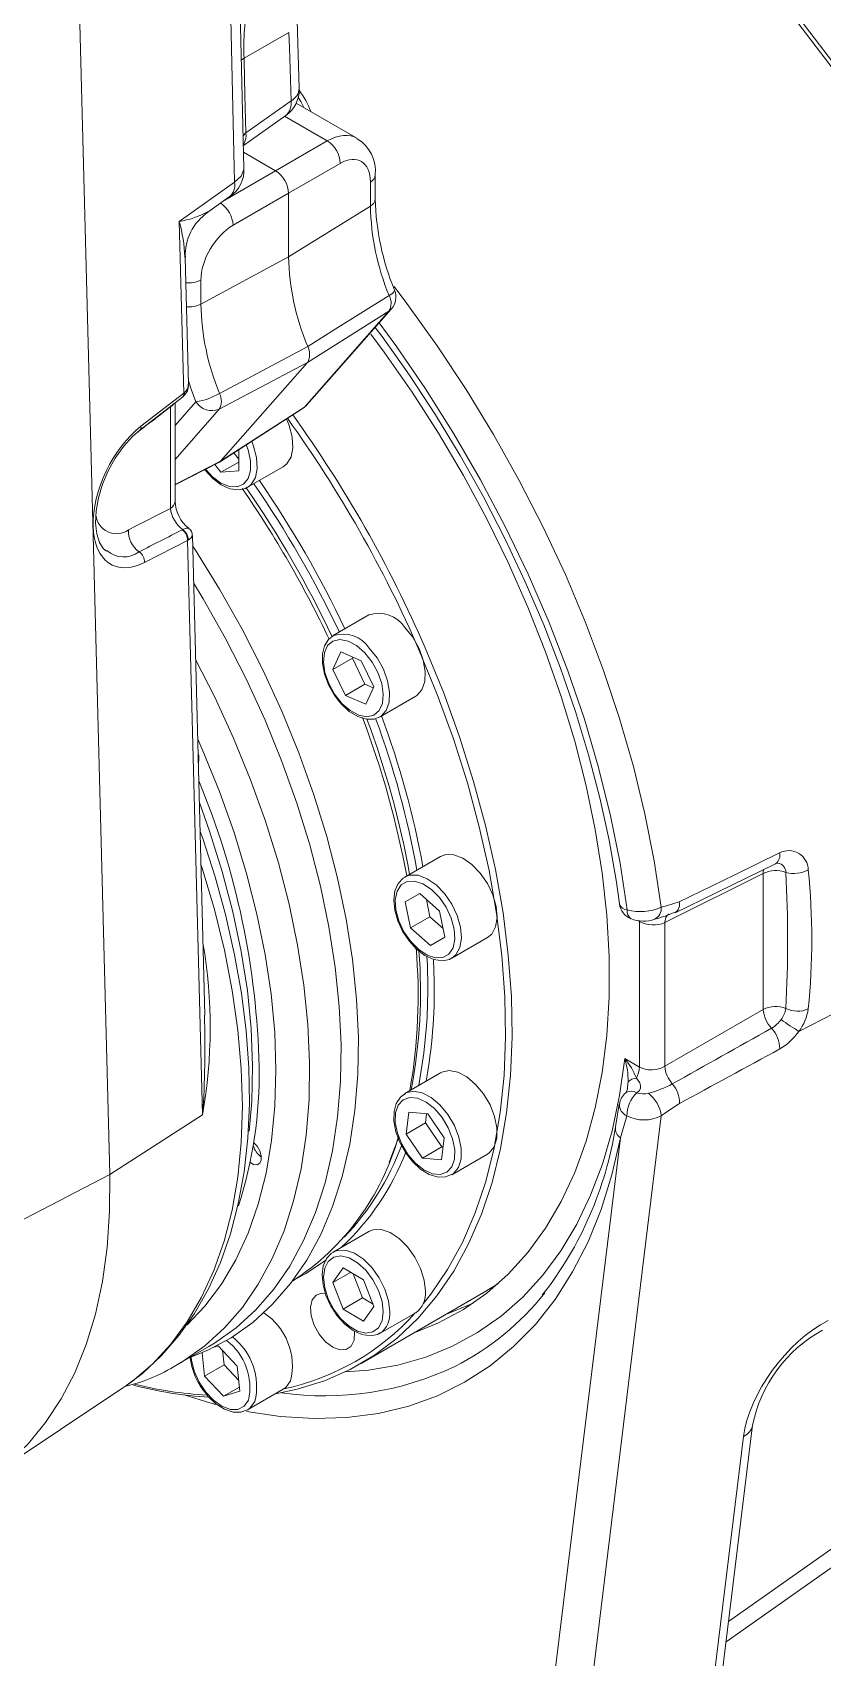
# Model space of a CAD drawing. Header units: millimetres. Extents: x 20 to 768, y 29 to 540.
# Drawn here: x 440 to 457.22, y 90.52 to 125.92 of the extents above; entities that cross this region are included whole.
import ezdxf

# ---------------------------------------------------------------- set-up
doc = ezdxf.new("R2010")
doc.units = ezdxf.units.MM

msp = doc.modelspace()

# ---------------------------------------------------------------- linework, layer by layer
at = {"color": 7, "linetype": 'Continuous', "lineweight": 15}
for p, q in [((441.681915, 101.04432), (440.065746, 163.121748)), ((445.814037, 124.700308), (445.770161, 126.188189)), ((445.59037, 125.917093), (444.609954, 125.360336)), ((444.650823, 123.733427), (445.634245, 124.429213)), ((447.072666, 123.614631), (445.746932, 124.379961)), ((444.597432, 123.456468), (445.518642, 124.108234)), ((445.298665, 122.905423), (446.423869, 123.554984)), ((445.298665, 122.905423), (444.600947, 123.308207)), ((446.706539, 123.065384), (445.581335, 122.415823)), ((443.199415, 121.80158), (444.404307, 122.653692)), ((447.365138, 122.135609), (447.365138, 122.657055)), ((447.472596, 122.293093), (447.472596, 122.814539)), ((443.818049, 122.00229), (444.288521, 122.335021)), ((445.581335, 122.415823), (444.3747, 121.719243)), ((445.581335, 121.031318), (445.581335, 122.415823)), ((447.365138, 122.135609), (445.581335, 121.031318)), ((443.296755, 118.062731), (443.199415, 121.80158)), ((443.398522, 118.254906), (443.326444, 121.023396)), ((443.668442, 120.001551), (445.581335, 121.031318)), ((443.668442, 120.522998), (443.668442, 120.001551)), ((445.926983, 117.758179), (447.765038, 119.843856)), ((445.982863, 117.805828), (447.820917, 119.891507)), ((447.765038, 119.843856), (445.993276, 118.730434)), ((445.993276, 118.730434), (444.068341, 117.709798)), ((444.100769, 116.582979), (445.993276, 118.730434)), ((442.336644, 117.254088), (443.27059, 117.976806)), ((442.362809, 117.340014), (443.296755, 118.062731)), ((443.296755, 118.062731), (443.31329, 118.075041)), ((443.00359, 115.550548), (443.00359, 117.760441)), ((443.106331, 115.705061), (443.106331, 117.849698)), ((444.071762, 116.557917), (445.899228, 117.733926)), ((444.100769, 116.582979), (445.926983, 117.758179)), ((444.495461, 116.830572), (444.495461, 116.37115)), ((443.106332, 116.062288), (444.060424, 116.55138)), ((444.106553, 116.336379), (443.970692, 116.505384)), ((444.495461, 116.560891), (444.106553, 116.336379)), ((444.495462, 116.625277), (444.386695, 116.760584)), ((444.688221, 116.010665), (445.466039, 116.45969)), ((444.495461, 116.37115), (444.106553, 116.336379)), ((443.262437, 115.084718), (443.269919, 115.088728)), ((443.380372, 114.850953), (442.440081, 114.371957)), ((443.395171, 114.859998), (443.380372, 114.850953)), ((443.70614, 102.338132), (443.380372, 114.850953)), ((443.756279, 104.513403), (443.484231, 114.962754)), ((447.331459, 113.228878), (446.553641, 112.779853)), ((446.548659, 112.043271), (446.720511, 112.423162)), ((446.972923, 112.288193), (446.548659, 112.043271)), ((446.720511, 112.423162), (447.165742, 112.233825)), ((446.972923, 112.288193), (446.983405, 112.311363)), ((447.2463, 111.718967), (446.972923, 112.288193)), ((447.165742, 112.233825), (447.439121, 111.664593)), ((446.822036, 111.474044), (446.548659, 112.043271)), ((447.2463, 111.718967), (446.822036, 111.474044)), ((447.42864, 111.641422), (447.2463, 111.718967)), ((447.439121, 111.664593), (447.267267, 111.284703)), ((447.267267, 111.284703), (446.822036, 111.474044)), ((447.575559, 111.00965), (448.353377, 111.458675)), ((443.627704, 110.111037), (443.610224, 110.123367)), ((448.894074, 107.970474), (448.116256, 107.521449)), ((448.116256, 107.521449), (448.131004, 107.529483)), ((455.927484, 107.59816), (453.784834, 106.528196)), ((455.927484, 104.636199), (455.927484, 107.59816)), ((456.708001, 104.159334), (463.030061, 107.40078)), ((448.122734, 106.980152), (448.440277, 107.163525)), ((448.440317, 107.163489), (448.122734, 106.980152)), ((448.238963, 106.412152), (448.122734, 106.980152)), ((448.440277, 107.163525), (448.874048, 106.778898)), ((448.663227, 106.657074), (448.586041, 107.034275)), ((448.663227, 106.657074), (448.238963, 106.412152)), ((448.951233, 106.401698), (448.663227, 106.657074)), ((448.874048, 106.778898), (448.990277, 106.210898)), ((453.229192, 103.382846), (453.229192, 106.555809)), ((448.672734, 106.027525), (448.238963, 106.412152)), ((448.990277, 106.210898), (448.672734, 106.027525)), ((449.138174, 105.751246), (449.915992, 106.20027)), ((453.784834, 106.528196), (453.784834, 103.39926)), ((448.742929, 105.722929), (448.756684, 105.25455)), ((453.784834, 103.39926), (455.927484, 104.636199)), ((452.911921, 103.566002), (453.229192, 103.382846)), ((448.894074, 103.255214), (448.116256, 102.80619)), ((441.681915, 101.04432), (443.70614, 102.338132)), ((448.141616, 101.921331), (448.200232, 102.401629)), ((448.200232, 102.401629), (448.615121, 102.360569)), ((448.56588, 102.166253), (448.589897, 102.363064)), ((448.615121, 102.360569), (448.971395, 101.839206)), ((453.70798, 102.318671), (450.636585, 77.279103)), ((452.790309, 102.576311), (452.706158, 102.077788)), ((452.956137, 102.31846), (452.81768, 101.837071)), ((448.56588, 102.166253), (448.141616, 101.921331)), ((448.922154, 101.644895), (448.56588, 102.166253)), ((444.827977, 101.619425), (444.807865, 101.674824)), ((447.827262, 101.437951), (447.982409, 101.853928)), ((448.49789, 101.399973), (448.141616, 101.921331)), ((448.922154, 101.644895), (448.49789, 101.399973)), ((448.971395, 101.839206), (448.912779, 101.358908)), ((448.947376, 101.642394), (448.922154, 101.644895)), ((449.814503, 77.35363), (452.81768, 101.837071)), ((447.770842, 101.299977), (447.827262, 101.437951)), ((448.912779, 101.358908), (448.49789, 101.399973)), ((449.138174, 101.035986), (449.915992, 101.485011)), ((439.654329, 99.986787), (441.681915, 101.04432)), ((447.331459, 99.800968), (446.553641, 99.351943)), ((446.553641, 99.351943), (446.565244, 99.358341)), ((446.544817, 98.685263), (446.769353, 99.00474)), ((446.933789, 98.909811), (446.544817, 98.685263)), ((446.769353, 99.00474), (447.218425, 98.745496)), ((447.193617, 98.351465), (446.989453, 98.877679)), ((446.769353, 98.106542), (446.544817, 98.685263)), ((447.161003, 96.923721), (449.848009, 98.474896)), ((447.218425, 98.745496), (447.442963, 98.166775)), ((447.193617, 98.351465), (446.769353, 98.106542)), ((447.218425, 97.847298), (446.769353, 98.106542)), ((447.42259, 98.219281), (447.193617, 98.351465)), ((447.442963, 98.166775), (447.218425, 97.847298)), ((447.575559, 97.581735), (448.353377, 98.030759)), ((443.158808, 96.899548), (443.842992, 97.294519)), ((443.750279, 96.648639), (443.695901, 97.156993)), ((443.961565, 97.279955), (444.047937, 97.306627)), ((444.047937, 97.306627), (444.462826, 96.868666)), ((444.174543, 96.893562), (444.140849, 97.208549)), ((443.22568, 96.938902), (443.158808, 96.899548)), ((444.174543, 96.893562), (443.750279, 96.648639)), ((444.165168, 96.210678), (443.750279, 96.648639)), ((444.49652, 96.553678), (444.174543, 96.893562)), ((444.462826, 96.868666), (444.521442, 96.320692)), ((439.041099, 94.441178), (441.971137, 96.393238)), ((441.971137, 96.393238), (442.056354, 96.451399)), ((444.511804, 96.410787), (444.165168, 96.210678)), ((444.521442, 96.320692), (444.165168, 96.210678)), ((444.688221, 95.914368), (445.466039, 96.363393)), ((454.126599, 82.77127), (455.697985, 95.582013)), ((453.928881, 82.52487), (455.500269, 95.335611)), ((459.428167, 94.303561), (455.173209, 91.303779))]:
    msp.add_line(p, q, dxfattribs=at)
at = {"color": 8, "linetype": 'Continuous', "lineweight": 15}
for p, q in [((446.423869, 123.554984), (445.494769, 124.091342)), ((444.592385, 123.669296), (444.650823, 123.733427)), ((444.190448, 122.265658), (445.298665, 122.905423)), ((443.106331, 117.354077), (443.561024, 117.87003)), ((444.068341, 117.709798), (443.106331, 116.618185)), ((445.926983, 117.758179), (445.899228, 117.733926)), ((443.106331, 116.073202), (444.100769, 116.582979)), ((443.710045, 110.273452), (443.59981, 110.523412)), ((453.229192, 106.555809), (453.191803, 106.577392)), ((452.974041, 102.953454), (452.9848, 103.060674)), ((459.944342, 94.264081), (455.119045, 90.862206))]:
    msp.add_line(p, q, dxfattribs=at)
at = {"color": 8, "linetype": 'Continuous', "lineweight": 15, "flags": 128}
for points in [[(444.404307, 122.653692), (444.314676, 126.542215), (444.20781, 130.41967), (444.054764, 134.268738), (443.849876, 138.083052), (443.360595, 145.886195), (442.377269, 161.496512), (442.198538, 164.383058)], [(444.552161, 125.318627), (444.557362, 125.322871), (444.609954, 125.360336)], [(444.404307, 122.653692), (444.548164, 122.784551), (444.6085, 122.933535), (444.603656, 122.964734)], [(447.880805, 120.383381), (448.160093, 120.015227), (448.822486, 119.091922), (449.453589, 118.138896), (450.05082, 117.160054), (450.61174, 116.159403), (451.134053, 115.141023), (451.615625, 114.109076), (452.054485, 113.067791), (452.448841, 112.021419), (452.797081, 110.974238), (453.097778, 109.930539), (453.349704, 108.894577), (453.551832, 107.870592), (453.703331, 106.862771)], [(447.820917, 119.891507), (447.812927, 119.88284), (447.765038, 119.843856)], [(447.557865, 119.593009), (447.916784, 119.102718), (448.568368, 118.154562), (449.185697, 117.17759), (449.766059, 116.176082), (450.306902, 115.154441), (450.805851, 114.117164), (451.260711, 113.068809), (451.669482, 112.013983), (452.030369, 110.957321), (452.341788, 109.903466), (452.602365, 108.857054), (452.810958, 107.822684), (452.966648, 106.804904)], [(443.561024, 117.87003), (443.457922, 118.14534), (443.39662, 118.327926)], [(443.075133, 117.825547), (443.048747, 117.795592), (443.00359, 117.760441)], [(445.982863, 117.805828), (445.974871, 117.797163), (445.926983, 117.758179)], [(443.771093, 116.403066), (443.922877, 116.238624), (444.106553, 116.102093), (444.290229, 116.026556), (444.459025, 116.018129), (444.599266, 116.077493), (444.699591, 116.19985), (444.751869, 116.37527), (444.751869, 116.589552), (444.699591, 116.825342), (444.658993, 116.93581)], [(444.778148, 117.012488), (444.818904, 116.909278), (444.884811, 116.657094), (444.898241, 116.422609), (444.8582, 116.223216), (444.767658, 116.073701), (444.686072, 116.009433)], [(443.405341, 115.112842), (443.40001, 115.119864), (443.348378, 115.118426), (443.269919, 115.088728)], [(443.478316, 114.962417), (443.481464, 114.94693), (443.454264, 114.90673), (443.395171, 114.859998)], [(443.55454, 112.262212), (443.972502, 111.440484), (444.383467, 110.545123)], [(447.341151, 112.506085), (447.511026, 112.29327), (447.647792, 112.050894), (447.741305, 111.796941), (447.78463, 111.550244), (447.774555, 111.329095), (447.711824, 111.149897), (447.601091, 111.025947), (447.572147, 111.007707)], [(444.383467, 110.545123), (444.75273, 109.641656), (445.078405, 108.734695), (445.358836, 107.828852), (445.592591, 106.928749), (445.778481, 106.038975), (445.915558, 105.164055), (446.003124, 104.308455), (446.040732, 103.476531), (446.028191, 102.672521), (445.965563, 101.900531), (445.853172, 101.164486), (445.691585, 100.468138), (445.481628, 99.815039), (445.22437, 99.208514), (444.921124, 98.651657), (444.573433, 98.147297), (444.183071, 97.698014), (443.752025, 97.306097), (443.282494, 96.973536), (443.22568, 96.938902)], [(443.371738, 97.763581), (443.757791, 98.17152), (444.115636, 98.649045), (444.429285, 99.18042), (444.697061, 99.762816), (444.917535, 100.393126), (445.089534, 101.067986), (445.212137, 101.783788), (445.284691, 102.536723), (445.30681, 103.322768), (445.278375, 104.13773), (445.199537, 104.977263), (445.070718, 105.836884), (444.892605, 106.71201), (444.666148, 107.597972), (444.392556, 108.490036), (444.073285, 109.383454), (443.710045, 110.273452)], [(443.635769, 109.142194), (443.858507, 108.522125), (444.136293, 107.641219), (444.366981, 106.765673), (444.549298, 105.900321), (444.682238, 105.049939), (444.765067, 104.219218), (444.797324, 103.412757), (444.778836, 102.634996), (444.721333, 101.983279)], [(442.056354, 96.451399), (442.181886, 96.542305), (442.619628, 96.914296), (443.017625, 97.343733), (443.373846, 97.828416), (443.686472, 98.365881), (443.953908, 98.953374), (444.17479, 99.587902), (444.347986, 100.266223), (444.472616, 100.984875), (444.548042, 101.740196), (444.57388, 102.528319), (444.549996, 103.345224), (444.476515, 104.186745), (444.353808, 105.048585), (444.182507, 105.92634), (443.963482, 106.815531), (443.697852, 107.711623), (443.67084, 107.795106)], [(448.131004, 107.529483), (448.230868, 107.562952), (448.4086, 107.557952), (448.602543, 107.484605), (448.798317, 107.348348), (448.981398, 107.159286), (449.138214, 106.931437)], [(449.138214, 106.931437), (449.257132, 106.681702), (449.329331, 106.428601), (449.349456, 106.190913), (449.316017, 105.986259), (449.231494, 105.829818), (449.141202, 105.753011)], [(446.813719, 96.740036), (447.32237, 96.781099), (447.962311, 96.890992), (448.573921, 97.064255), (449.154616, 97.300155), (449.701939, 97.597692), (450.213578, 97.955606), (450.687368, 98.372389), (451.121306, 98.846276), (451.513558, 99.375264), (451.862462, 99.957116), (452.166547, 100.58937), (452.424528, 101.269353), (452.635309, 101.994192), (452.798002, 102.760823), (452.911921, 103.566002)], [(448.123978, 102.810517), (448.143047, 102.820115), (448.305747, 102.854061), (448.492286, 102.818813), (448.688834, 102.716981), (448.880811, 102.556128), (449.05398, 102.348171), (449.195498, 102.108541), (449.294868, 101.855014)], [(452.81768, 101.837071), (452.632504, 101.036074), (452.396088, 100.280659), (452.109455, 99.57409), (451.773844, 98.91942), (451.390704, 98.319473), (450.961687, 97.776842), (450.488646, 97.293869), (449.973626, 96.87264), (449.418851, 96.514971), (448.826715, 96.222415), (448.199775, 95.996226), (447.540739, 95.837385), (446.852454, 95.746578), (446.137892, 95.724193), (445.400136, 95.770336), (444.663062, 95.880816)], [(449.294868, 101.855014), (449.344723, 101.606382), (449.341362, 101.381089), (449.285037, 101.195847), (449.179925, 101.064394), (449.138153, 101.035974)], [(446.404555, 99.182135), (445.956268, 98.884023), (445.761312, 98.776743)], [(446.565244, 99.358341), (446.647854, 99.389185), (446.822595, 99.392866), (447.015284, 99.327865), (447.211629, 99.199012), (447.397071, 99.015854), (447.557855, 98.791973), (447.682057, 98.543981), (447.760465, 98.29027), (447.787262, 98.049654)], [(443.457455, 97.062992), (443.46496, 96.995365), (443.523561, 96.758218), (443.629394, 96.521104), (443.773881, 96.303238), (443.94532, 96.122265), (444.129822, 95.99285), (444.31244, 95.925472), (444.478376, 95.925597), (444.61419, 95.993207), (444.708878, 96.122833)], [(443.99193, 96.033621), (443.867879, 96.067091), (443.304585, 96.238965)], [(444.844917, 96.094693), (444.745545, 95.955891), (444.689509, 95.915119)]]:
    msp.add_lwpolyline(points, dxfattribs=at)
at = {"color": 7, "linetype": 'Continuous', "lineweight": 15, "flags": 128}
for points in [[(444.609083, 122.965086), (444.506704, 127.282647), (444.400686, 130.961511), (444.273404, 134.260658), (444.114293, 137.404432), (443.918868, 140.677436), (443.639295, 145.051364), (443.147696, 152.738987), (442.626752, 160.931888), (442.411919, 164.53256)], [(463.030061, 107.40078), (463.111413, 108.283007), (463.143149, 109.197892), (463.125144, 110.141979), (463.057469, 111.111698), (462.940381, 112.103376), (462.774322, 113.11327), (462.559921, 114.137551), (462.297987, 115.17235), (461.989512, 116.21375), (461.635662, 117.257818), (461.237775, 118.300597), (460.797357, 119.338149), (460.316076, 120.36655), (459.795748, 121.381905), (459.238343, 122.380371), (458.645971, 123.35818), (458.02087, 124.311634), (457.365406, 125.237121), (456.682059, 126.131135), (455.97341, 126.990306), (455.242145, 127.811372), (454.491025, 128.591249)], [(454.565039, 128.633977), (455.316159, 127.854099), (456.047424, 127.033033), (456.756073, 126.173862), (457.439421, 125.279848), (458.094884, 124.354362), (458.719985, 123.400907), (459.312357, 122.423099), (459.869762, 121.424633), (460.39009, 120.409277), (460.871371, 119.380876), (461.311789, 118.343325), (461.709676, 117.300545), (462.063526, 116.256477), (462.372001, 115.215077), (462.633935, 114.180279), (462.848337, 113.155998), (463.014395, 112.146104), (463.131483, 111.154425), (463.199158, 110.184706), (463.217164, 109.240619), (463.185427, 108.325735), (463.104075, 107.443507)], [(445.634245, 124.429213), (445.599972, 125.59147), (445.59037, 125.917093)], [(444.609954, 125.360336), (444.611314, 125.306361), (444.63018, 124.557165), (444.650823, 123.733427)], [(445.791998, 124.50423), (445.845139, 124.415801), (445.913216, 124.28397)], [(445.999782, 119.080078), (446.54215, 119.419034), (447.773466, 120.188711)], [(448.318511, 97.591936), (448.851321, 97.80719), (449.394821, 98.100412), (449.901997, 98.45517), (450.370586, 98.869879), (450.798497, 99.34268), (451.183814, 99.871467), (451.524822, 100.453871), (451.819991, 101.087306), (452.06801, 101.768926), (452.267767, 102.495696), (452.418371, 103.264366), (452.519148, 104.07151), (452.569648, 104.913519), (452.569648, 105.786628), (452.519148, 106.686943), (452.418371, 107.610437), (452.267767, 108.552996), (452.06801, 109.5104), (451.819991, 110.478378), (451.524822, 111.452607), (451.183814, 112.428731), (450.798497, 113.402395), (450.370586, 114.369251), (449.901997, 115.324977), (449.394821, 116.265313), (448.851321, 117.186047), (448.273928, 118.08307), (447.66522, 118.952383), (447.371222, 119.347444)], [(447.471931, 119.490583), (447.623211, 119.292479), (448.216936, 118.454513), (448.783837, 117.591392), (449.321767, 116.706349), (449.82869, 115.802718), (450.302698, 114.883898), (450.74201, 113.953376), (451.144988, 113.014656), (451.510141, 112.0713), (451.836129, 111.126872), (452.121771, 110.184958), (452.366053, 109.249139), (452.568125, 108.322959), (452.727317, 107.409952), (452.793758, 106.935471)], [(444.076769, 118.054654), (444.664804, 118.368173), (445.999782, 119.080078)], [(443.263034, 117.971086), (443.283619, 117.987281), (443.285474, 117.989189)], [(441.609831, 114.617345), (441.544717, 114.672915), (441.462008, 114.805558), (441.399647, 114.99932), (441.373093, 115.231686), (441.384415, 115.495286), (441.434739, 115.780197), (441.523336, 116.075137), (441.647397, 116.367877), (441.802147, 116.646136), (441.980978, 116.898225), (442.175668, 117.113696), (442.336644, 117.254088)], [(445.53802, 117.501483), (445.596722, 117.358303), (445.662629, 117.106119), (445.676059, 116.871633), (445.636018, 116.672241), (445.545476, 116.522726), (445.466039, 116.45969)], [(443.754542, 116.394577), (443.761142, 116.384685), (443.926886, 116.204937), (444.109396, 116.066881), (444.30024, 115.980216), (444.489433, 115.954509), (444.641612, 115.987588), (444.68178, 116.014849)], [(443.416486, 97.048303), (443.819669, 97.211784), (444.328202, 97.48485), (444.800432, 97.819323), (445.233955, 98.213495), (445.626561, 98.665361), (445.976249, 99.172617), (446.281238, 99.732673), (446.539974, 100.342686), (446.751138, 100.999537), (446.913652, 101.699886), (447.026692, 102.44016), (447.089678, 103.216592), (447.102291, 104.025218), (447.064468, 104.861923), (446.976398, 105.722442), (446.838534, 106.602387), (446.651574, 107.49728), (446.416475, 108.402554), (446.134435, 109.3136), (445.806886, 110.225779), (445.435503, 111.134432), (445.022175, 112.034943), (444.56901, 112.922709), (444.078315, 113.793214), (443.552592, 114.642021), (443.490087, 114.73793)], [(443.842992, 97.294519), (443.966678, 97.368507), (444.436209, 97.701068), (444.867255, 98.092985), (445.257617, 98.542268), (445.605307, 99.046627), (445.908554, 99.603485), (446.165812, 100.210009), (446.375769, 100.863108), (446.537355, 101.559457), (446.649746, 102.295502), (446.712374, 103.067492), (446.724915, 103.871502), (446.687308, 104.703425), (446.599741, 105.559026), (446.462665, 106.433945), (446.276774, 107.323719), (446.043019, 108.223823), (445.762589, 109.129666), (445.436914, 110.036627), (445.067651, 110.940094), (444.656685, 111.835454), (444.20611, 112.718148), (443.71822, 113.58368), (443.511188, 113.927311)], [(448.118969, 112.95511), (448.288844, 112.742295), (448.42561, 112.499918), (448.519123, 112.245965), (448.562448, 111.999269), (448.552373, 111.77812), (448.489642, 111.598922), (448.378909, 111.474972), (448.353377, 111.458675)], [(446.560962, 112.77872), (446.453188, 112.698472), (446.365356, 112.558492), (446.319334, 112.381282), (446.317588, 112.17085), (446.362059, 111.940836), (446.449431, 111.708209), (446.573788, 111.487024), (446.659888, 111.377001)], [(447.24338, 112.405449), (447.06358, 112.562237), (446.878134, 112.661647), (446.702065, 112.695619), (446.549637, 112.661404), (446.433202, 112.561767), (446.362189, 112.404793), (446.342352, 112.203188), (446.375301, 111.973287), (446.458362, 111.73372), (446.584811, 111.50389), (446.744398, 111.302421), (446.9242, 111.145627), (447.109646, 111.046222), (447.285715, 111.01225), (447.438141, 111.046465), (447.554578, 111.146097), (447.625591, 111.303075), (447.645428, 111.50468), (447.612479, 111.734581), (447.529416, 111.97415), (447.402969, 112.203979), (447.24338, 112.405449)], [(448.559859, 112.510259), (448.956189, 111.544332), (449.308996, 110.574606), (449.616708, 109.60541), (449.877947, 108.641077), (450.091547, 107.685917), (450.256557, 106.744187), (450.372237, 105.820096), (450.43807, 104.917777), (450.453764, 104.041254), (450.419248, 103.194442), (450.334676, 102.381126), (450.200425, 101.604933), (450.017095, 100.869337), (449.785507, 100.177623), (449.506693, 99.532873), (449.181898, 98.937969), (448.812576, 98.395573), (448.400371, 97.908104), (447.947128, 97.477736), (447.45487, 97.106399), (446.925797, 96.795748), (446.36227, 96.547167), (445.766807, 96.361765), (445.292724, 96.263343)], [(448.515079, 98.222532), (448.681481, 98.4321), (449.048481, 98.971086), (449.371234, 99.562243), (449.648294, 100.202939), (449.878427, 100.890306), (450.060602, 101.621278), (450.194008, 102.392586), (450.278048, 103.200787), (450.312347, 104.042273), (450.296753, 104.913283), (450.231333, 105.809932), (450.116381, 106.728205), (449.952411, 107.664015), (449.740153, 108.613169), (449.480556, 109.571438), (449.174781, 110.534533), (448.824193, 111.49816), (448.430356, 112.458014)], [(446.659888, 111.377001), (446.727767, 111.290262), (446.902868, 111.129851), (447.090542, 111.016026), (447.282245, 110.958285), (447.445554, 110.961454), (447.568407, 111.012149)], [(442.060484, 96.46156), (442.395326, 96.709204), (442.812328, 97.095513), (443.192254, 97.531846), (443.533716, 98.016839), (443.835192, 98.548901), (444.095091, 99.12606), (444.311883, 99.745828), (444.484252, 100.405232), (444.611199, 101.10092), (444.692084, 101.829291), (444.726615, 102.586611), (444.714811, 103.369112), (444.656962, 104.172904), (444.553588, 104.994229), (444.405394, 105.829336), (444.213256, 106.674477), (443.978222, 107.525873), (443.701491, 108.379743), (443.652167, 108.512363)], [(448.894074, 107.970474), (449.008686, 108.011977), (449.186418, 108.006977), (449.380361, 107.93363), (449.576135, 107.797372), (449.759216, 107.608311), (449.916032, 107.380461)], [(454.100428, 106.983169), (455.293821, 107.56455), (456.287595, 108.047394)], [(454.011632, 106.74455), (454.602942, 107.033497), (456.197846, 107.809408)], [(456.195172, 107.807438), (456.236177, 107.824442), (456.246134, 107.825819)], [(448.138045, 107.52399), (448.077785, 107.496245), (447.967905, 107.376894), (447.900401, 107.218801), (447.875333, 107.024359), (447.89608, 106.802335), (447.961949, 106.569222), (448.068067, 106.340449), (448.095432, 106.299135)], [(449.017506, 106.861744), (448.868953, 107.075916), (448.695089, 107.251169), (448.509994, 107.373309), (448.32867, 107.432435), (448.165804, 107.423763), (448.034591, 107.347988), (447.945659, 107.211253), (447.906213, 107.024638), (447.919452, 106.803258), (447.984301, 106.565049), (448.095505, 106.329311), (448.244058, 106.115139), (448.417922, 105.939881), (448.603015, 105.817743), (448.784339, 105.758616), (448.947205, 105.767293), (449.07842, 105.843063), (449.167352, 105.979797), (449.206796, 106.166414), (449.193559, 106.387792), (449.12871, 106.626001), (449.017506, 106.861744)], [(449.916032, 107.380461), (450.03495, 107.130727), (450.107149, 106.877626), (450.127274, 106.639938), (450.093835, 106.435284), (450.009312, 106.278843), (449.915992, 106.20027)], [(453.703331, 106.862771), (453.822232, 106.895714), (454.100428, 106.983169)], [(448.095432, 106.299135), (448.207757, 106.129537), (448.373042, 105.948996), (448.555279, 105.809937), (448.746033, 105.722067), (448.935423, 105.694938), (449.088122, 105.726738), (449.137388, 105.75955)], [(448.417757, 102.980242), (448.531665, 103.686793), (448.58841, 104.277478)], [(448.894074, 103.255214), (448.920865, 103.26914), (449.083565, 103.303085), (449.270104, 103.267838), (449.466652, 103.166006), (449.658629, 103.005152), (449.831798, 102.797196), (449.973316, 102.557566), (450.072686, 102.304038)], [(453.163799, 103.13623), (453.236081, 103.035621), (453.255344, 102.978355), (453.251702, 102.918546), (453.228801, 102.872787), (453.172042, 102.823481)], [(448.127822, 102.807475), (448.018608, 102.727876), (447.929687, 102.588855), (447.88259, 102.412583), (447.87967, 102.202862), (447.922988, 101.973121), (448.009335, 101.740382), (448.132835, 101.518743), (448.231854, 101.391169)], [(449.15883, 101.820656), (449.064143, 102.059605), (448.928329, 102.284027), (448.762391, 102.47574), (448.579775, 102.619207), (448.395273, 102.702814), (448.223834, 102.719779), (448.079344, 102.668732), (447.973513, 102.553813), (447.91491, 102.384327), (447.908289, 102.174003), (447.954179, 101.939882), (448.048868, 101.700931), (448.184682, 101.476509), (448.350618, 101.284803), (448.533236, 101.14133), (448.717736, 101.057729), (448.889177, 101.040762), (449.033665, 101.091805), (449.139498, 101.206728), (449.198099, 101.376216), (449.204722, 101.586538), (449.15883, 101.820656)], [(452.951747, 102.832708), (452.935114, 102.821124), (452.933337, 102.819662)], [(452.972879, 102.949435), (452.967594, 102.902801), (452.951972, 102.851414), (452.938728, 102.82619), (452.93342, 102.819727), (452.933374, 102.819716)], [(450.072686, 102.304038), (450.122541, 102.055407), (450.11918, 101.830114), (450.062855, 101.644872), (449.957743, 101.513419), (449.915992, 101.485011)], [(454.103256, 102.587131), (453.828707, 102.402929), (453.70798, 102.318671)], [(444.7367, 101.306711), (444.81947, 101.258928), (444.895939, 101.251359), (444.954466, 101.285155), (444.986142, 101.355175), (444.986142, 101.450752), (444.954466, 101.557344), (444.895939, 101.658714), (444.81947, 101.739439), (444.818241, 101.740425)], [(448.231854, 101.391169), (448.28616, 101.321204), (448.46083, 101.159735), (448.648289, 101.044608), (448.840007, 100.985318), (449.003818, 100.986974), (449.135651, 101.039802)], [(438.522204, 94.141626), (439.014506, 94.42359), (439.477256, 94.769707), (439.90107, 95.174745), (440.283803, 95.636657), (440.623517, 96.153097), (440.918495, 96.721459), (441.167237, 97.338867), (441.36849, 98.002183), (441.521232, 98.708057), (441.624692, 99.452917), (441.678343, 100.232986), (441.681915, 101.04432)], [(447.331459, 99.800968), (447.425672, 99.83821), (447.600413, 99.841891), (447.793102, 99.77689), (447.989447, 99.648036), (448.174889, 99.464878), (448.335673, 99.240997), (448.459875, 98.993006), (448.538283, 98.739295), (448.56508, 98.498679)], [(446.571533, 99.352923), (446.518428, 99.32912), (446.407496, 99.210838), (446.338961, 99.053675), (446.312795, 98.860073), (446.332388, 98.638548), (446.397184, 98.405512), (446.502378, 98.176463), (446.539967, 98.119243)], [(447.645843, 98.049654), (447.619434, 98.277002), (447.542347, 98.516425), (447.420827, 98.748521), (447.264721, 98.954487), (447.086672, 99.117642), (446.901108, 99.224766), (446.723059, 99.267182), (446.566951, 99.241453), (446.445433, 99.14966), (446.368347, 98.99924), (446.341937, 98.802383), (446.368347, 98.575035), (446.445433, 98.335612), (446.566951, 98.103518), (446.723059, 97.897551), (446.901108, 97.734395), (447.086672, 97.627271), (447.264721, 97.584855), (447.420827, 97.610586), (447.542347, 97.702377), (447.619434, 97.852798), (447.645843, 98.049654)], [(446.384204, 98.451302), (446.307729, 98.456101), (446.183832, 98.413874), (446.098632, 98.309015), (446.061364, 98.152885), (446.076064, 97.962408), (446.141141, 97.75822)], [(449.848009, 98.474896), (450.141876, 98.657575), (450.150501, 98.663346)], [(446.539967, 98.119243), (446.641326, 97.964947), (446.806081, 97.783514), (446.988001, 97.643307), (447.178645, 97.554044), (447.368251, 97.5253), (447.521539, 97.555642), (447.581158, 97.594478)], [(449.607347, 98.238548), (449.558427, 98.215394), (449.025617, 98.00014)], [(446.141141, 97.75822), (446.249541, 97.562453), (446.389519, 97.396317), (446.545907, 97.277818), (446.701755, 97.21979), (446.840176, 97.228533), (446.946171, 97.303093), (447.008252, 97.435394), (447.019692, 97.611091), (447.018089, 97.629042)], [(445.622735, 96.543718), (445.523363, 96.404916), (445.466039, 96.363393)], [(443.790895, 96.256715), (443.823136, 96.214103), (443.996426, 96.049376), (444.183175, 95.93022), (444.374901, 95.866141), (444.540238, 95.863079), (444.688533, 95.917121)]]:
    msp.add_lwpolyline(points, dxfattribs=at)
at = {"color": 7, "linetype": 'Continuous', "lineweight": 15}
for centre, radius, start, end in [((449.437928, 125.585106), 4.833204, 167.979187, 182.6655266), ((445.114341, 124.679672), 0.7, 305.2798962, 0), ((445.114341, 124.679672), 0.7, 0, 1.6891048), ((444.265108, 123.523566), 1.920825, 20.5201802, 36.2549027), ((446.125906, 123.056555), 0.580701, 0.8711761, 59.1288241), ((446.643514, 122.891213), 0.83262, 354.7163363, 58.4436802), ((443.950793, 122.908876), 0.659365, 300.4351779, 4.9607612), ((452.725634, 122.243609), 5.361583, 181.154204, 202.5359606), ((452.968199, 122.414161), 5.496936, 181.2620195, 202.5760399), ((444.454005, 121.068967), 1.124344, 124.0393755, 182.772078), ((450.853743, 121.141506), 5.273559, 181.1972463, 203.0104382), ((449.028937, 120.109551), 5.361583, 181.154204, 202.5359606), ((447.47778, 120.023406), 0.338757, 327.9926442, 29.2076297), ((447.520822, 120.155968), 0.4, 318.6110635, 21.6950602), ((445.672323, 118.911288), 0.368402, 330.5991793, 27.2690147), ((443.12751, 118.214545), 0.270314, 304.9467309, 8.7066352), ((443.220163, 118.057478), 0.094768, 313.7982978, 10.6796724), ((443.284996, 119.453782), 1.607627, 279.8866029, 299.5056864), ((443.754656, 117.889995), 0.361759, 330.1248407, 27.0754331), ((443.91273, 118.100346), 0.420408, 213.2189965, 291.7245604), ((423.496628, 101.622588), 27.325939, 23.4805175, 35.7517686), ((445.682768, 118.070294), 0.4, 302.7620305, 318.6110635), ((423.524249, 101.638532), 27.154656, 23.4806481, 35.7739008), ((425.63701, 102.857425), 23.445073, 25.436812, 34.5635993), ((425.285012, 102.654212), 23.443284, 25.3735535, 34.6433383), ((425.508516, 102.783249), 23.268891, 25.3701453, 34.6157289), ((443.69365, 115.640797), 0.695937, 187.4511476, 232.4925595), ((443.889704, 115.734762), 0.782901, 182.293777, 232.0979187), ((442.642517, 115.057293), 0.553633, 177.5332175, 234.7804937), ((443.102193, 114.857243), 0.27825, 358.7048672, 54.8374265), ((443.126462, 114.861513), 0.268713, 359.6769159, 57.7329701), ((443.304807, 114.968273), 0.178153, 358.2805986, 54.9673372), ((442.161693, 114.37819), 0.278458, 358.717467, 54.5412718), ((447.545601, 112.575327), 0.687739, 33.5193751, 108.1418494), ((428.691158, 103.962233), 19.792081, 10.4279719, 20.8064951), ((428.951652, 104.098046), 19.580438, 10.2469008, 20.5184912), ((429.441066, 104.272609), 19.383066, 10.3310785, 20.3990802), ((443.342984, 110.103953), 0.285408, 341.1767001, 21.8065957), ((427.73875, 103.010501), 17.204583, 1.254087, 22.5900459), ((456.485321, 107.669172), 0.426788, 0.8343485, 117.5995871), ((456.202063, 107.030008), 0.631023, 69.4968156, 115.7937242), ((456.596097, 108.291535), 0.692441, 255.5307934, 297.1491572), ((428.208051, 106.140077), 28.253874, 356.9953565, 3.0046435), ((442.030331, 106.161102), 14.958578, 354.1898885, 5.8101115), ((453.190522, 106.986243), 0.4, 187.2925064, 248.6552611), ((453.252716, 107.881239), 1.113701, 255.1160733, 293.8667371), ((453.315944, 107.25559), 0.696051, 247.0596288, 290.6207647), ((452.771782, 109.51819), 3.023747, 285.2186949, 294.1438889), ((436.535692, 104.935151), 11.870708, 349.9768265, 5.0403338), ((436.830257, 105.037763), 11.627651, 349.34396, 4.3296948), ((456.202063, 104.068048), 0.631023, 69.4968156, 115.7937242), ((456.592661, 104.69139), 0.667463, 184.743021, 223.9494797), ((455.8971, 104.741124), 0.532341, 322.8728403, 351.1361611), ((456.680913, 105.184119), 0.584914, 243.8451565, 293.2776458), ((455.832327, 104.812348), 1.092352, 323.2870922, 351.2840168), ((455.784595, 104.796268), 0.655763, 299.9640148, 324.9649869), ((455.639597, 103.782387), 0.649605, 359.4383297, 43.3311225), ((455.633976, 104.912396), 1.311729, 299.9662595, 324.9634668), ((458.403968, 107.092564), 3.388237, 232.0766392, 239.9638864), ((435.632963, 103.229735), 9.307579, 342.0373015, 0.9684133), ((451.30359, 103.076129), 1.681281, 359.4733295, 16.9399631), ((451.74204, 102.59167), 1.522479, 20.9577632, 39.7891554), ((452.670121, 103.399111), 0.559308, 331.9649656, 358.3335645), ((454.444739, 103.452765), 0.662071, 184.6353808, 221.3641028), ((453.176204, 102.857028), 0.279477, 92.5440049, 133.2251571), ((452.820375, 105.144852), 2.409651, 284.5334606, 297.8977236), ((453.462491, 102.596778), 0.640838, 359.1374526, 40.7676254), ((453.189842, 102.512734), 0.4, 129.8861556, 171.2841517), ((453.692643, 102.302254), 0.736684, 134.9655651, 178.7394534), ((453.316991, 103.235381), 0.436659, 250.6128519, 284.3299277), ((452.957478, 102.216432), 0.757433, 7.7575621, 51.8784657), ((453.331849, 103.063242), 0.834182, 243.2309259, 296.8013111), ((444.902213, 103.300283), 7.900974, 321.8275751, 351.0887005), ((445.248921, 101.791366), 0.454706, 202.2182455, 235.2458985), ((442.661261, 103.342427), 5.515322, 303.020166, 344.4774843), ((442.545796, 103.724499), 5.868615, 316.361368, 339.6222442), ((448.058485, 98.44603), 0.509324, 305.37933, 5.9332926), ((446.551694, 102.116661), 5.886943, 296.7687408, 321.6769099), ((444.285987, 96.875511), 1.377309, 346.0603579, 56.7209456), ((444.345659, 101.637268), 5.388014, 282.1040531, 317.9007195), ((458.686612, 94.975619), 3.049525, 118.690037, 168.5303714), ((444.922446, 97.24078), 1.499597, 186.1382254, 221.0121716), ((441.064153, 100.309283), 4.001651, 283.6904304, 302.7587448), ((444.339294, 104.559661), 8.38439, 255.2413891, 266.5979215), ((444.226121, 104.483366), 8.256923, 255.9312992, 267.0207265)]:
    msp.add_arc(centre, radius, start, end, dxfattribs=at)
at = {"color": 8, "linetype": 'Continuous', "lineweight": 15}
for centre, radius, start, end in [((445.487348, 124.72179), 0.327384, 296.6603387, 356.2590776), ((445.295826, 124.369804), 0.343594, 310.4011606, 9.9568006), ((444.245703, 123.683195), 0.408222, 331.3871797, 7.0683098), ((444.066892, 122.595918), 0.342325, 310.3475479, 9.7161571), ((447.278364, 122.831674), 0.194991, 296.4244155, 354.9466719), ((443.717877, 121.667077), 0.658892, 4.5409818, 54.3909826), ((447.278379, 122.310212), 0.19497, 296.4226471, 354.9627722), ((442.917595, 123.647039), 1.866854, 278.6825409, 298.6604827), ((439.794439, 120.87749), 3.528144, 2.3664703, 15.183993), ((443.398542, 121.073792), 0.613368, 264.6199399, 296.105729), ((443.399366, 120.549923), 0.61083, 265.8002002, 296.1363187), ((447.712835, 120.370681), 0.191805, 288.4276202, 339.5508275), ((443.209035, 118.230371), 0.187074, 303.8687866, 7.4669182), ((443.207435, 118.042983), 0.091477, 313.6611924, 12.4672152), ((442.276349, 117.319414), 0.08888, 312.5470021, 13.4011222), ((425.664004, 102.873021), 23.274503, 25.403297, 34.5971143), ((441.830165, 115.451498), 0.452085, 185.9565951, 304.9887912), ((442.915031, 115.720849), 0.191951, 297.4751436, 355.2821079), ((441.987429, 115.055903), 0.562204, 228.9809393, 306.6764929), ((446.766046, 112.123793), 0.690575, 33.6133738, 107.5503457), ((429.333682, 104.249844), 19.351785, 10.1911083, 20.331956), ((456.066447, 107.995756), 0.227096, 305.2664125, 13.1431496), ((456.226902, 107.594394), 0.299442, 161.2013925, 179.2793924), ((456.213413, 107.618954), 0.209682, 0.5746102, 80.4763583), ((452.978632, 107.000545), 0.196008, 199.4119724, 266.4949642), ((453.873473, 106.931359), 0.232793, 307.2569213, 12.8592065), ((453.153636, 106.769814), 0.190252, 169.371414, 235.148005), ((453.453574, 106.82862), 0.252081, 295.582106, 7.7861534), ((453.990744, 106.543483), 0.206477, 122.5333179, 184.2457835), ((432.936705, 104.236173), 10.935414, 350.0046452, 9.7093016), ((436.145201, 105.113419), 12.471257, 356.1566159, 3.1090454), ((437.445879, 105.079113), 11.312165, 349.7860874, 0.8886157), ((423.212281, 103.793141), 20.545445, 355.9389663, 2.0090821), ((453.053309, 102.623119), 0.2329, 59.3494966, 115.8537707), ((453.057245, 102.561311), 0.263058, 177.3772088, 247.3961891), ((452.955918, 102.045312), 0.249948, 172.5488903, 236.4223911), ((442.95865, 103.514453), 5.543668, 312.9648041, 339.0395981), ((447.27664, 97.997782), 0.513251, 306.8241266, 5.8005908), ((443.44416, 96.398123), 1.294332, 347.7200251, 52.5790705), ((443.516983, 96.424001), 1.368157, 346.072471, 52.0814274), ((446.37287, 102.782933), 6.563855, 261.7272394, 295.5429024), ((455.370269, 95.642607), 0.333387, 292.950632, 349.1934453)]:
    msp.add_arc(centre, radius, start, end, dxfattribs=at)
for centre, major_axis, ratio, start_param, end_param in [((446.390182, 122.392082), (0.674339, 1.227136), 0.562808862, 6.261111812, 7.021733222), ((404.399709, 88.534585), (124.56432, 95.816194), 0.002484606, 5.019329871, 5.025576857)]:
    msp.add_ellipse(centre, major_axis=major_axis, ratio=ratio, start_param=start_param, end_param=end_param, dxfattribs=at)
at = {"color": 7, "linetype": 'Continuous', "lineweight": 15}
for centre, major_axis, ratio, start_param, end_param in [((446.682724, 122.234599), (0.474582, 0.880546), 0.55689079, 5.481429645, 7.017319387), ((445.29832, 122.57881), (-0.199984, 0.34642), 0.57808521, 3.927681267, 5.497259619), ((444.40024, 120.916949), (0.527012, 0.850229), 0.59716682, 0.838938823, 2.374828565), ((442.527512, 115.936818), (0.789866, 1.620804), 0.562836098, 0.850542203, 3.782695346), ((443.866308, 116.901368), (-0.199866, 0.346858), 0.57707234, 3.113269449, 3.334055903), ((457.26873, 122.379667), (126.431856, 64.865365), 0.003084433, 1.682283195, 1.68956343), ((457.565988, 122.225155), (126.728406, 64.709653), 0.001027973, 1.683380206, 1.690842263), ((453.512035, 106.696279), (0.399816, -0.022634), 0.535739495, 3.957309983, 5.493199725), ((462.315886, 107.997819), (26.474087, 14.918726), 0.008080638, 4.386239354, 4.471304997), ((462.581099, 107.784852), (26.745139, 14.713611), 0.016200715, 4.380939586, 4.466005229), ((453.512035, 103.568937), (0.399679, 0.026014), 0.61599614, 3.88691856, 5.422808302), ((457.138141, 96.186186), (1.377916, 1.737227), 0.523259276, 0.86264598, 2.433442306)]:
    msp.add_ellipse(centre, major_axis=major_axis, ratio=ratio, start_param=start_param, end_param=end_param, dxfattribs=at)

doc.saveas('drawing.dxf')
